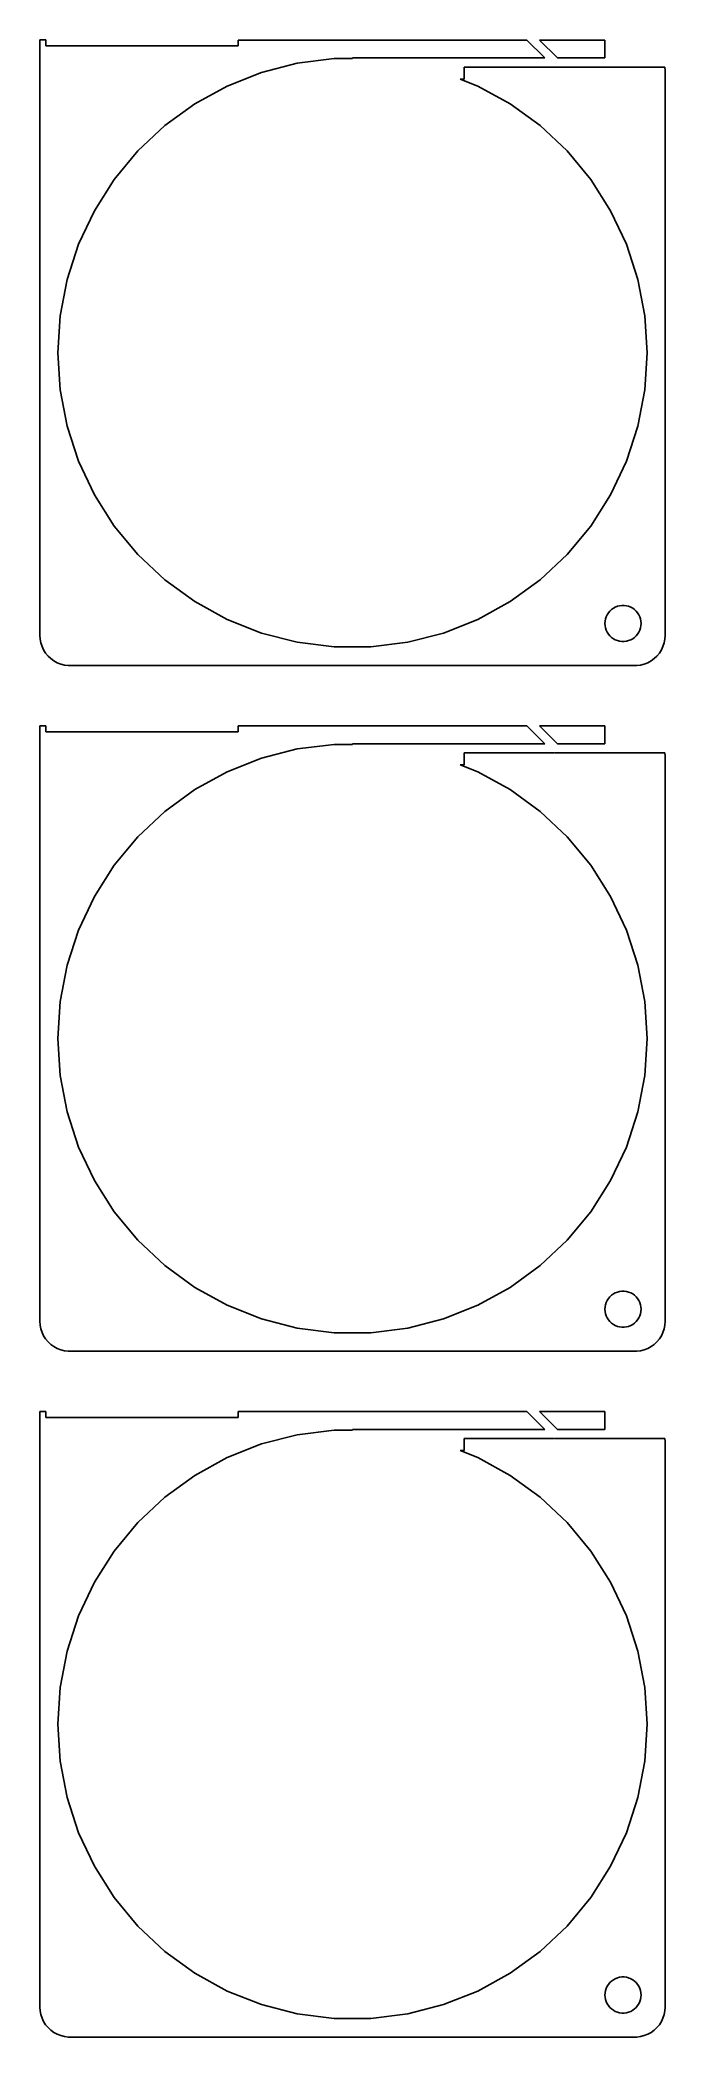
# Model space of a CAD drawing. Header units: metres. Extents: x -52 to 52, y 290 to 622.
import ezdxf

# ---------------------------------------------------------------- set-up
doc = ezdxf.new("R2010")
doc.units = ezdxf.units.M

msp = doc.modelspace()

# ---------------------------------------------------------------- linework, layer by layer
for p, q in [((-51, 622), (-52, 622)), ((-52, 622), (-52, 523)), ((-51, 621), (-51, 622)), ((-19, 621), (-51, 621)), ((29.0099, 621.99), (-19, 621.99)), ((-19, 621.99), (-19, 621)), ((32, 619), (29.0099, 621.99)), ((42, 621.99), (31.1312, 621.99)), ((31.1312, 621.99), (34.1213, 619)), ((42, 619), (42, 621.99)), ((-15.1418, 616.602), (-9.18167, 618.132)), ((-9.18167, 618.132), (-3.07672, 618.903)), ((-3.07672, 618.903), (0, 618.903)), ((0, 618.903), (0, 619)), ((0, 619), (32, 619)), ((34.1213, 619), (42, 619)), ((-26.2555, 611.372), (-20.8632, 614.337)), ((-20.8632, 614.337), (-15.1418, 616.602)), ((18.561, 615.5), (17.9246, 615.5)), ((17.9246, 615.5), (20.8632, 614.337)), ((33.5, 617.5), (18.561, 617.5)), ((18.561, 617.5), (18.561, 615.5)), ((20.8632, 614.337), (26.2555, 611.372)), ((33.5533, 617.447), (33.5, 617.5)), ((33.6066, 617.5), (33.5533, 617.447)), ((51.9685, 617.5), (33.6066, 617.5)), ((52, 617), (51.9685, 617.5)), ((52, 523), (52, 617)), ((-31.2338, 607.755), (-26.2555, 611.372)), ((26.2555, 611.372), (31.2338, 607.755)), ((-35.7195, 603.543), (-31.2338, 607.755)), ((31.2338, 607.755), (35.7195, 603.543)), ((-39.6418, 598.801), (-35.7195, 603.543)), ((35.7195, 603.543), (39.6418, 598.801)), ((-42.939, 593.606), (-39.6418, 598.801)), ((39.6418, 598.801), (42.939, 593.606)), ((-45.559, 588.038), (-42.939, 593.606)), ((42.939, 593.606), (45.559, 588.038)), ((-47.4606, 582.186), (-45.559, 588.038)), ((45.559, 588.038), (47.4606, 582.186)), ((-48.6136, 576.141), (-47.4606, 582.186)), ((47.4606, 582.186), (48.6136, 576.141)), ((-49, 570), (-48.6136, 576.141)), ((48.6136, 576.141), (49, 570)), ((-48.6136, 563.859), (-49, 570)), ((49, 570), (48.6136, 563.859)), ((-47.4606, 557.814), (-48.6136, 563.859)), ((48.6136, 563.859), (47.4606, 557.814)), ((-45.559, 551.962), (-47.4606, 557.814)), ((47.4606, 557.814), (45.559, 551.962)), ((-42.939, 546.394), (-45.559, 551.962)), ((45.559, 551.962), (42.939, 546.394)), ((-39.6418, 541.199), (-42.939, 546.394)), ((42.939, 546.394), (39.6418, 541.199)), ((-35.7195, 536.457), (-39.6418, 541.199)), ((39.6418, 541.199), (35.7195, 536.457)), ((-31.2338, 532.245), (-35.7195, 536.457)), ((35.7195, 536.457), (31.2338, 532.245)), ((-26.2555, 528.628), (-31.2338, 532.245)), ((31.2338, 532.245), (26.2555, 528.628)), ((-20.8632, 525.663), (-26.2555, 528.628)), ((26.2555, 528.628), (20.8632, 525.663)), ((44.0729, 527.853), (44.4379, 527.947)), ((44.4379, 527.947), (44.8116, 527.994)), ((44.8116, 527.994), (45.1884, 527.994)), ((45.1884, 527.994), (45.5621, 527.947)), ((45.5621, 527.947), (45.927, 527.853)), ((-15.1418, 523.398), (-20.8632, 525.663)), ((20.8632, 525.663), (15.1418, 523.398)), ((42, 525), (42.0237, 525.376)), ((42.0237, 524.624), (42, 525)), ((42.0237, 525.376), (42.0942, 525.746)), ((42.0942, 524.254), (42.0237, 524.624)), ((42.0942, 525.746), (42.2107, 526.104)), ((42.2107, 526.104), (42.3711, 526.445)), ((42.3711, 526.445), (42.5729, 526.763)), ((42.5729, 526.763), (42.8131, 527.054)), ((42.8131, 527.054), (43.0877, 527.312)), ((43.0877, 527.312), (43.3925, 527.533)), ((43.3925, 527.533), (43.7227, 527.714)), ((43.7227, 527.714), (44.0729, 527.853)), ((45.927, 527.853), (46.2773, 527.714)), ((46.2773, 527.714), (46.6075, 527.533)), ((46.6075, 527.533), (46.9123, 527.312)), ((46.9123, 527.312), (47.1869, 527.054)), ((47.1869, 527.054), (47.427, 526.763)), ((47.427, 526.763), (47.6289, 526.445)), ((47.6289, 526.445), (47.7893, 526.104)), ((47.7893, 526.104), (47.9057, 525.746)), ((47.9057, 525.746), (47.9763, 525.376)), ((47.9763, 524.624), (47.9057, 524.254)), ((47.9763, 525.376), (48, 525)), ((48, 525), (47.9763, 524.624)), ((-52, 523), (-51.9606, 522.373)), ((-51.9606, 522.373), (-51.8429, 521.757)), ((-51.8429, 521.757), (-51.6489, 521.159)), ((-9.18167, 521.868), (-15.1418, 523.398)), ((-3.07672, 521.097), (-9.18167, 521.868)), ((9.18167, 521.868), (3.07672, 521.097)), ((15.1418, 523.398), (9.18167, 521.868)), ((42.2107, 523.896), (42.0942, 524.254)), ((42.3711, 523.555), (42.2107, 523.896)), ((42.5729, 523.237), (42.3711, 523.555)), ((42.8131, 522.946), (42.5729, 523.237)), ((43.0877, 522.688), (42.8131, 522.946)), ((43.3925, 522.467), (43.0877, 522.688)), ((43.7227, 522.286), (43.3925, 522.467)), ((44.0729, 522.147), (43.7227, 522.286)), ((44.4379, 522.053), (44.0729, 522.147)), ((44.8116, 522.006), (44.4379, 522.053)), ((45.1884, 522.006), (44.8116, 522.006)), ((45.5621, 522.053), (45.1884, 522.006)), ((45.927, 522.147), (45.5621, 522.053)), ((46.2773, 522.286), (45.927, 522.147)), ((46.6075, 522.467), (46.2773, 522.286)), ((46.9123, 522.688), (46.6075, 522.467)), ((47.1869, 522.946), (46.9123, 522.688)), ((47.427, 523.237), (47.1869, 522.946)), ((47.6289, 523.555), (47.427, 523.237)), ((47.7893, 523.896), (47.6289, 523.555)), ((47.9057, 524.254), (47.7893, 523.896)), ((51.6489, 521.159), (51.8429, 521.757)), ((51.8429, 521.757), (51.9606, 522.373)), ((51.9606, 522.373), (52, 523)), ((-51.6489, 521.159), (-51.3815, 520.591)), ((-51.3815, 520.591), (-51.0451, 520.061)), ((-51.0451, 520.061), (-50.6448, 519.577)), ((-50.6448, 519.577), (-50.1871, 519.147)), ((-50.1871, 519.147), (-49.6791, 518.778)), ((-49.6791, 518.778), (-49.1289, 518.476)), ((-49.1289, 518.476), (-48.5451, 518.245)), ((-48.5451, 518.245), (-47.9369, 518.089)), ((-47.9369, 518.089), (-47.3139, 518.01)), ((-47.3139, 518.01), (47.3139, 518.01)), ((3.07672, 521.097), (-3.07672, 521.097)), ((47.3139, 518.01), (47.9369, 518.089)), ((47.9369, 518.089), (48.5451, 518.245)), ((48.5451, 518.245), (49.1289, 518.476)), ((49.1289, 518.476), (49.6791, 518.778)), ((49.6791, 518.778), (50.1871, 519.147)), ((50.1871, 519.147), (50.6448, 519.577)), ((50.6448, 519.577), (51.0451, 520.061)), ((51.0451, 520.061), (51.3815, 520.591)), ((51.3815, 520.591), (51.6489, 521.159)), ((-51, 508), (-52, 508)), ((-52, 508), (-52, 409)), ((-51, 507), (-51, 508)), ((29.0099, 507.99), (-19, 507.99)), ((-19, 507.99), (-19, 507)), ((32, 505), (29.0099, 507.99)), ((42, 507.99), (31.1312, 507.99)), ((31.1312, 507.99), (34.1213, 505)), ((42, 505), (42, 507.99)), ((-19, 507), (-51, 507)), ((-9.18167, 504.132), (-3.07672, 504.903)), ((-3.07672, 504.903), (0, 504.903)), ((0, 504.903), (0, 505)), ((0, 505), (32, 505)), ((34.1213, 505), (42, 505)), ((-20.8632, 500.337), (-15.1418, 502.602)), ((-15.1418, 502.602), (-9.18167, 504.132)), ((18.561, 501.5), (17.9246, 501.5)), ((17.9246, 501.5), (20.8632, 500.337)), ((33.5, 503.5), (18.561, 503.5)), ((18.561, 503.5), (18.561, 501.5)), ((33.5533, 503.447), (33.5, 503.5)), ((33.6066, 503.5), (33.5533, 503.447)), ((51.9685, 503.5), (33.6066, 503.5)), ((52, 503), (51.9685, 503.5)), ((52, 409), (52, 503)), ((-26.2555, 497.372), (-20.8632, 500.337)), ((20.8632, 500.337), (26.2555, 497.372)), ((-31.2338, 493.755), (-26.2555, 497.372)), ((26.2555, 497.372), (31.2338, 493.755)), ((-35.7195, 489.543), (-31.2338, 493.755)), ((31.2338, 493.755), (35.7195, 489.543)), ((-39.6418, 484.801), (-35.7195, 489.543)), ((35.7195, 489.543), (39.6418, 484.801)), ((-42.939, 479.606), (-39.6418, 484.801)), ((39.6418, 484.801), (42.939, 479.606)), ((-45.559, 474.038), (-42.939, 479.606)), ((42.939, 479.606), (45.559, 474.038)), ((-47.4606, 468.186), (-45.559, 474.038)), ((45.559, 474.038), (47.4606, 468.186)), ((-48.6136, 462.141), (-47.4606, 468.186)), ((47.4606, 468.186), (48.6136, 462.141)), ((-49, 456), (-48.6136, 462.141)), ((48.6136, 462.141), (49, 456)), ((-48.6136, 449.859), (-49, 456)), ((49, 456), (48.6136, 449.859)), ((-47.4606, 443.814), (-48.6136, 449.859)), ((48.6136, 449.859), (47.4606, 443.814)), ((-45.559, 437.962), (-47.4606, 443.814)), ((47.4606, 443.814), (45.559, 437.962)), ((-42.939, 432.394), (-45.559, 437.962)), ((45.559, 437.962), (42.939, 432.394)), ((-39.6418, 427.199), (-42.939, 432.394)), ((42.939, 432.394), (39.6418, 427.199)), ((-35.7195, 422.457), (-39.6418, 427.199)), ((39.6418, 427.199), (35.7195, 422.457)), ((-31.2338, 418.245), (-35.7195, 422.457)), ((35.7195, 422.457), (31.2338, 418.245)), ((-26.2555, 414.628), (-31.2338, 418.245)), ((31.2338, 418.245), (26.2555, 414.628)), ((-20.8632, 411.663), (-26.2555, 414.628)), ((26.2555, 414.628), (20.8632, 411.663)), ((42.0237, 411.376), (42.0942, 411.746)), ((42.0942, 411.746), (42.2107, 412.104)), ((42.2107, 412.104), (42.3711, 412.445)), ((42.3711, 412.445), (42.5729, 412.763)), ((42.5729, 412.763), (42.8131, 413.054)), ((42.8131, 413.054), (43.0877, 413.312)), ((43.0877, 413.312), (43.3925, 413.533)), ((43.3925, 413.533), (43.7227, 413.714)), ((43.7227, 413.714), (44.0729, 413.853)), ((44.0729, 413.853), (44.4379, 413.947)), ((44.4379, 413.947), (44.8116, 413.994)), ((44.8116, 413.994), (45.1884, 413.994)), ((45.1884, 413.994), (45.5621, 413.947)), ((45.5621, 413.947), (45.927, 413.853)), ((45.927, 413.853), (46.2773, 413.714)), ((46.2773, 413.714), (46.6075, 413.533)), ((46.6075, 413.533), (46.9123, 413.312)), ((46.9123, 413.312), (47.1869, 413.054)), ((47.1869, 413.054), (47.427, 412.763)), ((47.427, 412.763), (47.6289, 412.445)), ((47.6289, 412.445), (47.7893, 412.104)), ((47.7893, 412.104), (47.9057, 411.746)), ((47.9057, 411.746), (47.9763, 411.376)), ((-52, 409), (-51.9606, 408.373)), ((-51.9606, 408.373), (-51.8429, 407.757)), ((-15.1418, 409.398), (-20.8632, 411.663)), ((-9.18167, 407.868), (-15.1418, 409.398)), ((15.1418, 409.398), (9.18167, 407.868)), ((20.8632, 411.663), (15.1418, 409.398)), ((42, 411), (42.0237, 411.376)), ((42.0237, 410.624), (42, 411)), ((42.0942, 410.254), (42.0237, 410.624)), ((42.2107, 409.896), (42.0942, 410.254)), ((42.3711, 409.555), (42.2107, 409.896)), ((42.5729, 409.237), (42.3711, 409.555)), ((42.8131, 408.946), (42.5729, 409.237)), ((43.0877, 408.688), (42.8131, 408.946)), ((43.3925, 408.467), (43.0877, 408.688)), ((43.7227, 408.286), (43.3925, 408.467)), ((46.6075, 408.467), (46.2773, 408.286)), ((46.9123, 408.688), (46.6075, 408.467)), ((47.1869, 408.946), (46.9123, 408.688)), ((47.427, 409.237), (47.1869, 408.946)), ((47.6289, 409.555), (47.427, 409.237)), ((47.7893, 409.896), (47.6289, 409.555)), ((47.9057, 410.254), (47.7893, 409.896)), ((47.9763, 410.624), (47.9057, 410.254)), ((47.9763, 411.376), (48, 411)), ((48, 411), (47.9763, 410.624)), ((51.8429, 407.757), (51.9606, 408.373)), ((51.9606, 408.373), (52, 409)), ((-51.8429, 407.757), (-51.6489, 407.159)), ((-51.6489, 407.159), (-51.3815, 406.591)), ((-51.3815, 406.591), (-51.0451, 406.061)), ((-51.0451, 406.061), (-50.6448, 405.577)), ((-50.6448, 405.577), (-50.1871, 405.147)), ((-50.1871, 405.147), (-49.6791, 404.778)), ((-3.07672, 407.097), (-9.18167, 407.868)), ((3.07672, 407.097), (-3.07672, 407.097)), ((9.18167, 407.868), (3.07672, 407.097)), ((44.0729, 408.147), (43.7227, 408.286)), ((44.4379, 408.053), (44.0729, 408.147)), ((44.8116, 408.006), (44.4379, 408.053)), ((45.1884, 408.006), (44.8116, 408.006)), ((45.5621, 408.053), (45.1884, 408.006)), ((45.927, 408.147), (45.5621, 408.053)), ((46.2773, 408.286), (45.927, 408.147)), ((49.6791, 404.778), (50.1871, 405.147)), ((50.1871, 405.147), (50.6448, 405.577)), ((50.6448, 405.577), (51.0451, 406.061)), ((51.0451, 406.061), (51.3815, 406.591)), ((51.3815, 406.591), (51.6489, 407.159)), ((51.6489, 407.159), (51.8429, 407.757)), ((-49.6791, 404.778), (-49.1289, 404.476)), ((-49.1289, 404.476), (-48.5451, 404.245)), ((-48.5451, 404.245), (-47.9369, 404.089)), ((-47.9369, 404.089), (-47.3139, 404.01)), ((-47.3139, 404.01), (47.3139, 404.01)), ((47.3139, 404.01), (47.9369, 404.089)), ((47.9369, 404.089), (48.5451, 404.245)), ((48.5451, 404.245), (49.1289, 404.476)), ((49.1289, 404.476), (49.6791, 404.778)), ((-51, 394), (-52, 394)), ((-52, 394), (-52, 295)), ((-51, 393), (-51, 394)), ((-19, 393), (-51, 393)), ((29.0099, 393.99), (-19, 393.99)), ((-19, 393.99), (-19, 393)), ((32, 391), (29.0099, 393.99)), ((42, 393.99), (31.1312, 393.99)), ((31.1312, 393.99), (34.1213, 391)), ((42, 391), (42, 393.99)), ((-20.8632, 386.337), (-15.1418, 388.602)), ((-15.1418, 388.602), (-9.18167, 390.132)), ((-9.18167, 390.132), (-3.07672, 390.903)), ((-3.07672, 390.903), (0, 390.903)), ((0, 390.903), (0, 391)), ((0, 391), (32, 391)), ((33.5, 389.5), (18.561, 389.5)), ((18.561, 389.5), (18.561, 387.5)), ((33.5533, 389.447), (33.5, 389.5)), ((33.6066, 389.5), (33.5533, 389.447)), ((51.9685, 389.5), (33.6066, 389.5)), ((34.1213, 391), (42, 391)), ((52, 389), (51.9685, 389.5)), ((52, 295), (52, 389)), ((-26.2555, 383.372), (-20.8632, 386.337)), ((18.561, 387.5), (17.9246, 387.5)), ((17.9246, 387.5), (20.8632, 386.337)), ((20.8632, 386.337), (26.2555, 383.372)), ((-31.2338, 379.755), (-26.2555, 383.372)), ((26.2555, 383.372), (31.2338, 379.755)), ((-35.7195, 375.543), (-31.2338, 379.755)), ((31.2338, 379.755), (35.7195, 375.543)), ((-39.6418, 370.801), (-35.7195, 375.543)), ((35.7195, 375.543), (39.6418, 370.801)), ((-42.939, 365.606), (-39.6418, 370.801)), ((39.6418, 370.801), (42.939, 365.606)), ((-45.559, 360.038), (-42.939, 365.606)), ((42.939, 365.606), (45.559, 360.038)), ((-47.4606, 354.186), (-45.559, 360.038)), ((45.559, 360.038), (47.4606, 354.186)), ((-48.6136, 348.141), (-47.4606, 354.186)), ((47.4606, 354.186), (48.6136, 348.141)), ((-49, 342), (-48.6136, 348.141)), ((48.6136, 348.141), (49, 342)), ((-48.6136, 335.859), (-49, 342)), ((49, 342), (48.6136, 335.859)), ((-47.4606, 329.814), (-48.6136, 335.859)), ((48.6136, 335.859), (47.4606, 329.814)), ((-45.559, 323.962), (-47.4606, 329.814)), ((47.4606, 329.814), (45.559, 323.962)), ((-42.939, 318.394), (-45.559, 323.962)), ((45.559, 323.962), (42.939, 318.394)), ((-39.6418, 313.199), (-42.939, 318.394)), ((42.939, 318.394), (39.6418, 313.199)), ((-35.7195, 308.457), (-39.6418, 313.199)), ((39.6418, 313.199), (35.7195, 308.457)), ((-31.2338, 304.245), (-35.7195, 308.457)), ((35.7195, 308.457), (31.2338, 304.245)), ((-26.2555, 300.628), (-31.2338, 304.245)), ((31.2338, 304.245), (26.2555, 300.628)), ((-20.8632, 297.663), (-26.2555, 300.628)), ((26.2555, 300.628), (20.8632, 297.663)), ((42.5729, 298.763), (42.8131, 299.054)), ((42.8131, 299.054), (43.0877, 299.312)), ((43.0877, 299.312), (43.3925, 299.533)), ((43.3925, 299.533), (43.7227, 299.714)), ((43.7227, 299.714), (44.0729, 299.853)), ((44.0729, 299.853), (44.4379, 299.947)), ((44.4379, 299.947), (44.8116, 299.994)), ((44.8116, 299.994), (45.1884, 299.994)), ((45.1884, 299.994), (45.5621, 299.947)), ((45.5621, 299.947), (45.927, 299.853)), ((45.927, 299.853), (46.2773, 299.714)), ((46.2773, 299.714), (46.6075, 299.533)), ((46.6075, 299.533), (46.9123, 299.312)), ((46.9123, 299.312), (47.1869, 299.054)), ((47.1869, 299.054), (47.427, 298.763)), ((-15.1418, 295.398), (-20.8632, 297.663)), ((20.8632, 297.663), (15.1418, 295.398)), ((42, 297), (42.0237, 297.376)), ((42.0237, 296.624), (42, 297)), ((42.0237, 297.376), (42.0942, 297.746)), ((42.0942, 296.254), (42.0237, 296.624)), ((42.0942, 297.746), (42.2107, 298.104)), ((42.2107, 295.896), (42.0942, 296.254)), ((42.2107, 298.104), (42.3711, 298.445)), ((42.3711, 295.555), (42.2107, 295.896)), ((42.3711, 298.445), (42.5729, 298.763)), ((42.5729, 295.237), (42.3711, 295.555)), ((47.427, 298.763), (47.6289, 298.445)), ((47.6289, 295.555), (47.427, 295.237)), ((47.6289, 298.445), (47.7893, 298.104)), ((47.7893, 295.896), (47.6289, 295.555)), ((47.7893, 298.104), (47.9057, 297.746)), ((47.9057, 296.254), (47.7893, 295.896)), ((47.9057, 297.746), (47.9763, 297.376)), ((47.9763, 296.624), (47.9057, 296.254)), ((47.9763, 297.376), (48, 297)), ((48, 297), (47.9763, 296.624)), ((-52, 295), (-51.9606, 294.373)), ((-51.9606, 294.373), (-51.8429, 293.757)), ((-51.8429, 293.757), (-51.6489, 293.159)), ((-51.6489, 293.159), (-51.3815, 292.591)), ((-51.3815, 292.591), (-51.0451, 292.061)), ((-9.18167, 293.868), (-15.1418, 295.398)), ((-3.07672, 293.097), (-9.18167, 293.868)), ((3.07672, 293.097), (-3.07672, 293.097)), ((9.18167, 293.868), (3.07672, 293.097)), ((15.1418, 295.398), (9.18167, 293.868)), ((42.8131, 294.946), (42.5729, 295.237)), ((43.0877, 294.688), (42.8131, 294.946)), ((43.3925, 294.467), (43.0877, 294.688)), ((43.7227, 294.286), (43.3925, 294.467)), ((44.0729, 294.147), (43.7227, 294.286)), ((44.4379, 294.053), (44.0729, 294.147)), ((44.8116, 294.006), (44.4379, 294.053)), ((45.1884, 294.006), (44.8116, 294.006)), ((45.5621, 294.053), (45.1884, 294.006)), ((45.927, 294.147), (45.5621, 294.053)), ((46.2773, 294.286), (45.927, 294.147)), ((46.6075, 294.467), (46.2773, 294.286)), ((46.9123, 294.688), (46.6075, 294.467)), ((47.1869, 294.946), (46.9123, 294.688)), ((47.427, 295.237), (47.1869, 294.946)), ((51.0451, 292.061), (51.3815, 292.591)), ((51.3815, 292.591), (51.6489, 293.159)), ((51.6489, 293.159), (51.8429, 293.757)), ((51.8429, 293.757), (51.9606, 294.373)), ((51.9606, 294.373), (52, 295)), ((-51.0451, 292.061), (-50.6448, 291.577)), ((-50.6448, 291.577), (-50.1871, 291.147)), ((-50.1871, 291.147), (-49.6791, 290.778)), ((-49.6791, 290.778), (-49.1289, 290.476)), ((-49.1289, 290.476), (-48.5451, 290.245)), ((-48.5451, 290.245), (-47.9369, 290.089)), ((-47.9369, 290.089), (-47.3139, 290.01)), ((-47.3139, 290.01), (47.3139, 290.01)), ((47.3139, 290.01), (47.9369, 290.089)), ((47.9369, 290.089), (48.5451, 290.245)), ((48.5451, 290.245), (49.1289, 290.476)), ((49.1289, 290.476), (49.6791, 290.778)), ((49.6791, 290.778), (50.1871, 291.147)), ((50.1871, 291.147), (50.6448, 291.577)), ((50.6448, 291.577), (51.0451, 292.061))]:
    msp.add_line(p, q)

doc.saveas('drawing.dxf')
